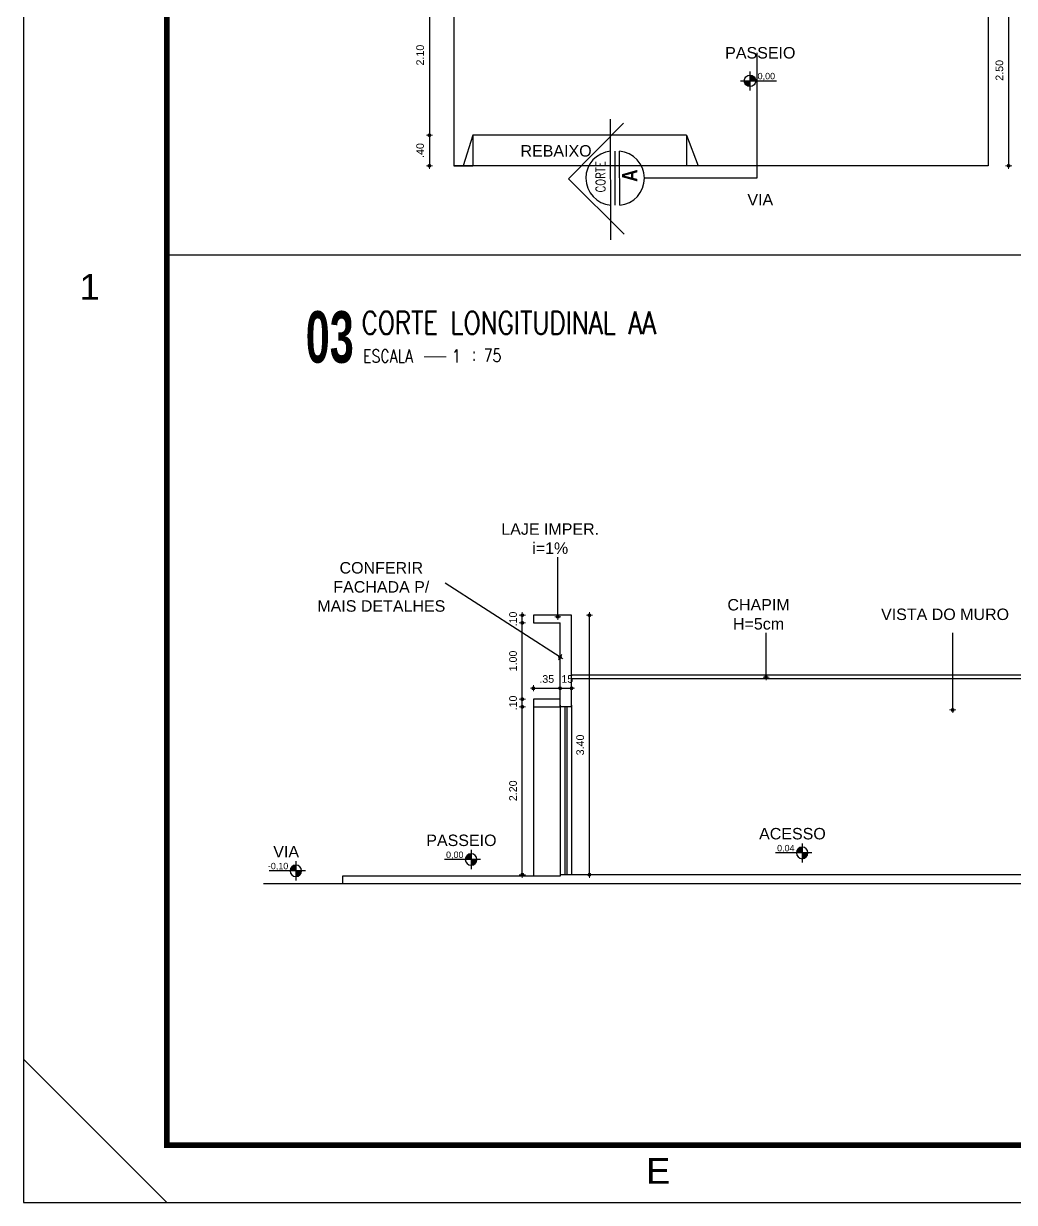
# Model space of a CAD drawing. Header units: millimetres. Extents: x 1540 to 1603, y 509.1 to 598.2.
# Drawn here: x 1539.97 to 1552.95, y 553.67 to 569.11 of the extents above; entities that cross this region are included whole.
import ezdxf
from ezdxf.enums import TextEntityAlignment as Align

# ---------------------------------------------------------------- set-up
doc = ezdxf.new("R2010")
doc.units = ezdxf.units.MM
doc.linetypes.add('DASHDOT2', pattern=[12.7, 6.35, -3.175, 0, -3.175])
for name, color, linetype in [('0-COTAS', 8, 'Continuous'), ('A-PEN-08', 8, 'Continuous'), ('A-PEN-B', 5, 'Continuous'), ('A-PEN-C', 4, 'Continuous'), ('A-PEN-G', 3, 'Continuous'), ('A-PEN-R', 1, 'Continuous'), ('BANHEIRO', 6, 'Continuous'), ('E-TXT-G', 3, 'Continuous'), ('E-TXT-Y', 2, 'Continuous'), ('L-Cortes', 2, 'Continuous'), ('L-Texto', 30, 'Continuous'), ('NIVEIS', 1, 'Continuous'), ('P2', 1, 'Continuous')]:
    doc.layers.add(name, color=color, linetype=linetype)
doc.layers.add('COTAS', color=53, linetype='Continuous', lineweight=9)
doc.layers.add('E-TXT-W', color=7, linetype='Continuous', lineweight=20)
doc.styles.add('ARIAL', font='arial.ttf', dxfattribs={"height": 2})
doc.styles.add('CARIMBO_DADOS', font='arial.ttf', dxfattribs={"height": 0.1})
doc.styles.add('REG140', font='romans.shx', dxfattribs={"width": 0.8, "height": 0.35})
doc.styles.add('REG60', font='romans.shx', dxfattribs={"width": 0.8, "height": 0.15})
doc.styles.add('REG80', font='romans.shx', dxfattribs={"width": 0.8, "height": 0.1})
doc.styles.add('SANSSERIF2', font='sanssb__.ttf', dxfattribs={"width": 0.8})
doc.styles.add('T20', font='PORT2', dxfattribs={"height": 0.2})
doc.styles.add('TEXT', font='arial.ttf')
doc.dimstyles.new('COTAS_EXTERNAS', dxfattribs={"dimtxt": 0.1, "dimasz": 0.01, "dimexe": 0, "dimexo": 0, "dimgap": 0.07, "dimtad": 1, "dimzin": 5, "dimdsep": 46, "dimtxsty": 'CARIMBO_DADOS', "dimblk1": 'CIRCULOS', "dimblk2": 'CIRCULOS', "dimsah": 1, "dimcen": 0, "dimse1": 1, "dimse2": 1, "dimclrd": 8, "dimclre": 8, "dimclrt": 230, "dimadec": 0, "dimazin": 0, "dimtfac": 100, "dimtix": 1, "dimtmove": 2, "dimatfit": 3, "dimldrblk": 'CIRCULOS', "dimfxl": 1, "dimtolj": 1, "dimtzin": 5, "dimarcsym": 0})
doc.dimstyles.get("Standard").update_dxf_attribs({"dimtxt": 0.18, "dimasz": 0.18, "dimexe": 0.18, "dimexo": 0.0625, "dimgap": 0.09, "dimtad": 0, "dimtih": 1, "dimtoh": 1, "dimdec": 4, "dimzin": 0, "dimdsep": 46, "dimtxsty": 'Standard', "dimcen": 0.09, "dimadec": 0, "dimazin": 0, "dimtfac": 1, "dimtdec": 4, "dimtofl": 0, "dimtmove": 0, "dimatfit": 3, "dimfxl": 1, "dimtolj": 1, "dimtzin": 0, "dimarcsym": 0})

# ---------------------------------------------------------------- blocks, each defined once
blk = doc.blocks.new('cotas')
at = {"layer": 'L-Texto'}
h = blk.add_hatch(color=6, dxfattribs=at)
h.paths.add_polyline_path([(0.135, 0, 0.414214), (0, 0.135), (0, 0)])
h.paths.add_polyline_path([(0, 0), (-0.135, 0, 0.414214), (0, -0.135)])
for p, q in [((-0.223, 0), (0.621, 0)), ((0, 0.223), (0, -0.223))]:
    blk.add_line(p, q, dxfattribs=at)
blk.add_circle((0, 0), 0.135, dxfattribs=at)
at = {"layer": 'L-Texto', "color": 6, "style": 'T20'}
blk.add_attdef('COTA', (0.167, 0.038), '', height=0.15, dxfattribs=at)
blk = doc.blocks.new('CIRCULOS')
at = {"layer": 'COTAS'}
for p, q in [((-4, 0), (4, 0)), ((0, 4), (0, -4))]:
    blk.add_line(p, q, dxfattribs=at)
for radius in [2, 1]:
    blk.add_circle((0, 0), radius, dxfattribs=at)
blk = doc.blocks.new('*D593')
at = {"layer": 'BANHEIRO', "color": 8, "lineweight": -2, "ltscale": 0.05}
blk.add_line((1547.384, 557.968), (1547.384, 561.348), dxfattribs=at)
at = {"layer": 'Defpoints', "color": 0, "ltscale": 0.05}
for p in [(1547.15, 561.358), (1547.384, 561.358), (1547.15, 557.958)]:
    blk.add_point(p, dxfattribs=at)
at = {"layer": 'BANHEIRO', "color": 8, "lineweight": -2, "ltscale": 0.05, "xscale": 0.01, "yscale": 0.01, "zscale": 0.01}
for p, rotation in [((1547.384, 561.358), 90), ((1547.384, 557.958), 270)]:
    blk.add_blockref('CIRCULOS', p, dxfattribs=dict(at, rotation=rotation))
at = {"layer": 'BANHEIRO', "color": 230, "ltscale": 0.05, "insert": (1547.263, 559.658), "char_height": 0.1, "attachment_point": 5, "rotation": 90, "style": 'CARIMBO_DADOS'}
blk.add_mtext('\\A1;3.40', dxfattribs=at)
blk = doc.blocks.new('*D511')
at = {"layer": 'A-PEN-08', "color": 8, "lineweight": -2, "ltscale": 0.05}
blk.add_line((1545.288, 569.736), (1545.288, 567.656), dxfattribs=at)
at = {"layer": 'Defpoints', "color": 0, "ltscale": 0.05}
for p in [(1545.757, 569.746), (1545.288, 567.646), (1545.857, 567.646)]:
    blk.add_point(p, dxfattribs=at)
at = {"layer": 'A-PEN-08', "color": 8, "lineweight": -2, "ltscale": 0.05, "xscale": 0.01, "yscale": 0.01, "zscale": 0.01}
for p, rotation in [((1545.288, 569.746), 90), ((1545.288, 567.646), 270)]:
    blk.add_blockref('CIRCULOS', p, dxfattribs=dict(at, rotation=rotation))
at = {"layer": 'A-PEN-08', "color": 230, "ltscale": 0.05, "insert": (1545.167, 568.696), "char_height": 0.1, "attachment_point": 5, "rotation": 90, "style": 'CARIMBO_DADOS'}
blk.add_mtext('\\A1;2.10', dxfattribs=at)
blk = doc.blocks.new('*D512')
at = {"layer": 'A-PEN-08', "color": 8, "lineweight": -2, "ltscale": 0.05}
blk.add_line((1545.288, 567.636), (1545.288, 567.256), dxfattribs=at)
at = {"layer": 'Defpoints', "color": 0, "ltscale": 0.05}
for p in [(1545.857, 567.646), (1545.288, 567.246), (1545.857, 567.246)]:
    blk.add_point(p, dxfattribs=at)
at = {"layer": 'A-PEN-08', "color": 8, "lineweight": -2, "ltscale": 0.05, "xscale": 0.01, "yscale": 0.01, "zscale": 0.01}
for p, rotation in [((1545.288, 567.646), 90), ((1545.288, 567.246), 270)]:
    blk.add_blockref('CIRCULOS', p, dxfattribs=dict(at, rotation=rotation))
at = {"layer": 'A-PEN-08', "color": 230, "ltscale": 0.05, "insert": (1545.167, 567.446), "char_height": 0.1, "attachment_point": 5, "rotation": 90, "style": 'CARIMBO_DADOS'}
blk.add_mtext('\\A1;.40', dxfattribs=at)
blk = doc.blocks.new('*D351')
at = {"layer": 'A-PEN-08', "color": 8, "lineweight": -2, "ltscale": 0.05}
blk.add_line((1552.875, 569.736), (1552.875, 567.256), dxfattribs=at)
at = {"layer": 'Defpoints', "color": 0, "ltscale": 0.05}
for p in [(1552.875, 569.746), (1550.418, 567.246), (1552.875, 567.246)]:
    blk.add_point(p, dxfattribs=at)
at = {"layer": 'A-PEN-08', "color": 8, "lineweight": -2, "ltscale": 0.05, "xscale": 0.01, "yscale": 0.01, "zscale": 0.01}
for p, rotation in [((1552.875, 569.746), 90), ((1552.875, 567.246), 270)]:
    blk.add_blockref('CIRCULOS', p, dxfattribs=dict(at, rotation=rotation))
at = {"layer": 'A-PEN-08', "color": 230, "ltscale": 0.05, "insert": (1552.754, 568.496), "char_height": 0.1, "attachment_point": 5, "rotation": 90, "style": 'CARIMBO_DADOS'}
blk.add_mtext('\\A1;2.50', dxfattribs=at)
blk = doc.blocks.new('IND_DES')
at = {"layer": 'E-TXT-W'}
blk.add_line((0.0269, -0.2428), (0.1984, -0.2428), dxfattribs=at)
at = {"layer": 'E-TXT-G', "style": 'REG80', "width": 0.8}
for s, p in [('ESCALA', (-0.4463, -0.2864)), ('1', (0.2426, -0.2864)), (':', (0.3988, -0.2706))]:
    blk.add_text(s, height=0.1, dxfattribs=at).set_placement(p)
blk.add_attdef('ESCALA', (0.4897, -0.2812), '', height=0.1, dxfattribs=at)
at = {"layer": 'E-TXT-W', "style": 'SANSSERIF2', "width": 0.6}
blk.add_attdef('00', text='', height=0.4, dxfattribs=at).set_placement((-0.7083, -0.2881), align=Align.CENTER)
at = {"layer": 'E-TXT-Y', "style": 'REG140', "width": 0.8}
for tag, p in [('PROJETO', (-0.4563, 0.1829)), ('DESENHO', (-0.4582, -0.0658))]:
    blk.add_attdef(tag, p, '', height=0.175, dxfattribs=at)
blk = doc.blocks.new('*D976')
at = {"layer": '0-COTAS', "color": 8, "lineweight": -2}
blk.add_line((1546.505, 557.968), (1546.505, 560.148), dxfattribs=at)
at = {"layer": 'Defpoints', "color": 0}
for p in [(1546.505, 560.158), (1546.65, 560.158), (1547, 557.958)]:
    blk.add_point(p, dxfattribs=at)
at = {"layer": '0-COTAS', "color": 8, "lineweight": -2, "xscale": 0.01, "yscale": 0.01, "zscale": 0.01}
for p, rotation in [((1546.505, 560.158), 90), ((1546.505, 557.958), 270)]:
    blk.add_blockref('CIRCULOS', p, dxfattribs=dict(at, rotation=rotation))
at = {"layer": '0-COTAS', "color": 230, "insert": (1546.384, 559.058), "char_height": 0.1, "attachment_point": 5, "rotation": 90, "style": 'CARIMBO_DADOS'}
blk.add_mtext('\\A1;2.20', dxfattribs=at)
blk = doc.blocks.new('*D977')
at = {"layer": '0-COTAS', "color": 8, "lineweight": -2}
for p, q in [((1546.505, 560.268), (1546.505, 560.278)), ((1546.505, 560.158), (1546.505, 560.258)), ((1546.505, 560.148), (1546.505, 560.138))]:
    blk.add_line(p, q, dxfattribs=at)
at = {"layer": 'Defpoints', "color": 0}
for p in [(1546.505, 560.258), (1546.65, 560.258), (1546.65, 560.158)]:
    blk.add_point(p, dxfattribs=at)
at = {"layer": '0-COTAS', "color": 8, "lineweight": -2, "xscale": 0.01, "yscale": 0.01, "zscale": 0.01}
for p, rotation in [((1546.505, 560.258), 270), ((1546.505, 560.158), 90)]:
    blk.add_blockref('CIRCULOS', p, dxfattribs=dict(at, rotation=rotation))
at = {"layer": '0-COTAS', "color": 230, "insert": (1546.384, 560.208), "char_height": 0.1, "attachment_point": 5, "rotation": 90, "style": 'CARIMBO_DADOS'}
blk.add_mtext('\\A1;.10', dxfattribs=at)
blk = doc.blocks.new('*D978')
at = {"layer": '0-COTAS', "color": 8, "lineweight": -2}
blk.add_line((1546.505, 560.268), (1546.505, 561.248), dxfattribs=at)
at = {"layer": 'Defpoints', "color": 0}
for p in [(1546.505, 561.258), (1546.65, 561.258), (1546.65, 560.258)]:
    blk.add_point(p, dxfattribs=at)
at = {"layer": '0-COTAS', "color": 8, "lineweight": -2, "xscale": 0.01, "yscale": 0.01, "zscale": 0.01}
for p, rotation in [((1546.505, 561.258), 90), ((1546.505, 560.258), 270)]:
    blk.add_blockref('CIRCULOS', p, dxfattribs=dict(at, rotation=rotation))
at = {"layer": '0-COTAS', "color": 230, "insert": (1546.384, 560.758), "char_height": 0.1, "attachment_point": 5, "rotation": 90, "style": 'CARIMBO_DADOS'}
blk.add_mtext('\\A1;1.00', dxfattribs=at)
blk = doc.blocks.new('*D979')
at = {"layer": '0-COTAS', "color": 8, "lineweight": -2}
for p, q in [((1546.505, 561.368), (1546.505, 561.378)), ((1546.505, 561.258), (1546.505, 561.358)), ((1546.505, 561.248), (1546.505, 561.238))]:
    blk.add_line(p, q, dxfattribs=at)
at = {"layer": 'Defpoints', "color": 0}
for p in [(1546.505, 561.358), (1546.65, 561.358), (1546.65, 561.258)]:
    blk.add_point(p, dxfattribs=at)
at = {"layer": '0-COTAS', "color": 8, "lineweight": -2, "xscale": 0.01, "yscale": 0.01, "zscale": 0.01}
for p, rotation in [((1546.505, 561.358), 270), ((1546.505, 561.258), 90)]:
    blk.add_blockref('CIRCULOS', p, dxfattribs=dict(at, rotation=rotation))
at = {"layer": '0-COTAS', "color": 230, "insert": (1546.384, 561.308), "char_height": 0.1, "attachment_point": 5, "rotation": 90, "style": 'CARIMBO_DADOS'}
blk.add_mtext('\\A1;.10', dxfattribs=at)
blk = doc.blocks.new('*D980')
at = {"layer": '0-COTAS', "color": 8, "lineweight": -2}
blk.add_line((1546.66, 560.401), (1546.99, 560.401), dxfattribs=at)
at = {"layer": 'Defpoints', "color": 0}
for p in [(1547, 560.401), (1546.65, 560.258), (1547, 560.258)]:
    blk.add_point(p, dxfattribs=at)
at = {"layer": '0-COTAS', "color": 8, "lineweight": -2, "xscale": 0.01, "yscale": 0.01, "zscale": 0.01, "rotation": 180}
blk.add_blockref('CIRCULOS', (1546.65, 560.401), dxfattribs=at)
at = {"layer": '0-COTAS', "color": 8, "lineweight": -2, "xscale": 0.01, "yscale": 0.01, "zscale": 0.01}
blk.add_blockref('CIRCULOS', (1547, 560.401), dxfattribs=at)
at = {"layer": '0-COTAS', "color": 230, "insert": (1546.825, 560.522), "char_height": 0.1, "attachment_point": 5, "style": 'CARIMBO_DADOS'}
blk.add_mtext('\\A1;.35', dxfattribs=at)
blk = doc.blocks.new('*D981')
at = {"layer": '0-COTAS', "color": 8, "lineweight": -2}
for p, q in [((1546.99, 560.401), (1546.98, 560.401)), ((1547, 560.401), (1547.15, 560.401)), ((1547.16, 560.401), (1547.17, 560.401))]:
    blk.add_line(p, q, dxfattribs=at)
at = {"layer": 'Defpoints', "color": 0}
for p in [(1547.15, 560.401), (1547, 560.258), (1547.15, 560.178)]:
    blk.add_point(p, dxfattribs=at)
at = {"layer": '0-COTAS', "color": 8, "lineweight": -2, "xscale": 0.01, "yscale": 0.01, "zscale": 0.01}
blk.add_blockref('CIRCULOS', (1547, 560.401), dxfattribs=at)
at = {"layer": '0-COTAS', "color": 8, "lineweight": -2, "xscale": 0.01, "yscale": 0.01, "zscale": 0.01, "rotation": 180}
blk.add_blockref('CIRCULOS', (1547.15, 560.401), dxfattribs=at)
at = {"layer": '0-COTAS', "color": 230, "insert": (1547.075, 560.522), "char_height": 0.1, "attachment_point": 5, "style": 'CARIMBO_DADOS'}
blk.add_mtext('\\A1;.15', dxfattribs=at)

msp = doc.modelspace()

# ---------------------------------------------------------------- linework, layer by layer
at = {"color": 6}
for p, q in [((1547.832, 567.805), (1547.108, 567.076)), ((1547.664, 566.275), (1547.658, 567.858)), ((1547.837, 566.352), (1547.108, 567.076))]:
    msp.add_line(p, q, dxfattribs=at)
for p, q in [((1547.721, 566.73), (1547.719, 567.436)), ((1547.78, 566.731), (1547.778, 567.436))]:
    msp.add_line(p, q)
at = {"color": 1}
msp.add_line((1541.847, 553.665), (1539.972, 555.54), dxfattribs=at)
msp.add_lwpolyline([(1539.972, 553.665), (1603.047, 553.665), (1603.047, 598.215), (1539.972, 598.215)], close=True, dxfattribs=at)
at = {"color": 4, "const_width": 0.075}
msp.add_lwpolyline([(1541.847, 597.465), (1602.297, 597.465), (1602.297, 554.415), (1541.847, 554.415)], close=True, dxfattribs=at)
for centre, start, end in [((1547.691, 567.083), 94.9912, 265.4309), ((1547.75, 567.083), 274.9912, 85.4309)]:
    msp.add_arc(centre, 0.354, start, end)
at = {"layer": '0-COTAS', "color": 3}
msp.add_lwpolyline([(1547, 560.258), (1546.65, 560.258), (1546.65, 560.158), (1547, 560.158)], close=True, dxfattribs=at)
at = {"layer": 'A-PEN-08', "ltscale": 0.05}
for p, q in [((1547.15, 560.578), (1554, 560.578)), ((1547.15, 560.528), (1554, 560.528)), ((1546.65, 560.158), (1546.65, 557.938))]:
    msp.add_line(p, q, dxfattribs=at)
at = {"layer": 'A-PEN-B', "ltscale": 0.05}
for p, q in [((1546.65, 561.338), (1546.65, 561.258)), ((1547, 560.158), (1547, 561.258)), ((1547.15, 560.158), (1547.15, 561.358)), ((1547.15, 560.158), (1547, 560.158))]:
    msp.add_line(p, q, dxfattribs=at)
msp.add_lwpolyline([(1547.15, 561.258), (1547.15, 561.358), (1546.65, 561.358), (1546.65, 561.258), (1547, 561.258)], dxfattribs=at)
at = {"layer": 'A-PEN-C', "ltscale": 0.05}
for p, q in [((1545.607, 569.746), (1545.607, 567.246)), ((1545.607, 569.746), (1545.607, 567.246)), ((1552.607, 569.746), (1552.607, 567.246)), ((1552.607, 569.746), (1552.607, 567.246)), ((1545.857, 567.646), (1545.732, 567.246)), ((1548.657, 567.646), (1545.857, 567.646)), ((1545.857, 567.646), (1545.857, 567.246)), ((1548.657, 567.646), (1548.657, 567.246)), ((1548.657, 567.646), (1548.807, 567.246)), ((1552.607, 567.246), (1545.607, 567.246)), ((1552.607, 567.246), (1545.607, 567.246)), ((1545.607, 567.246), (1545.857, 567.246))]:
    msp.add_line(p, q, dxfattribs=at)
at = {"layer": 'A-PEN-G', "ltscale": 0.05}
for p, q in [((1547, 560.178), (1547, 557.958)), ((1547.06, 560.158), (1547.06, 557.958)), ((1547.09, 560.158), (1547.09, 557.958)), ((1547.15, 560.178), (1547.15, 557.958))]:
    msp.add_line(p, q, dxfattribs=at)
at = {"layer": 'A-PEN-R', "linetype": 'DASHDOT2', "ltscale": 0.3}
for p, q in [((1549.578, 596.097), (1549.578, 567.084)), ((1549.578, 567.084), (1548.103, 567.084))]:
    msp.add_line(p, q, dxfattribs=at)
at = {"layer": 'A-PEN-R', "ltscale": 0.3}
for p, q in [((1544.15, 557.838), (1543.114, 557.838)), ((1547, 557.938), (1544.15, 557.938)), ((1544.15, 557.938), (1544.15, 557.838)), ((1544.15, 557.938), (1544.15, 557.838)), ((1571.65, 557.838), (1544.15, 557.838)), ((1553.4, 557.958), (1547, 557.958)), ((1547, 557.958), (1547, 557.938))]:
    msp.add_line(p, q, dxfattribs=at)
at = {"layer": 'P2'}
msp.add_line((1589.172, 566.073), (1541.847, 566.073), dxfattribs=at)

# ---------------------------------------------------------------- block references
ref = msp.add_blockref('IND_DES', (1545.173, 565.152), dxfattribs=dict(xscale=1.687496000000465, yscale=1.687496000000465, zscale=1.687496000000465))
ref.add_attrib('00', '03', dxfattribs={"layer": 'E-TXT-W', "height": 0.675, "style": 'SANSSERIF2', "width": 0.6}).set_placement((1543.983, 564.666), align=Align.CENTER)
ref.add_attrib('DESENHO', 'CORTE LONGITUDINAL AA', (1544.4, 565.041), dxfattribs={"layer": 'E-TXT-Y', "height": 0.29531, "style": 'REG140', "width": 0.8})
ref.add_attrib('ESCALA', '75', (1545.999, 564.678), dxfattribs={"layer": 'E-TXT-G', "height": 0.1688, "style": 'REG80', "width": 0.8})
at = {"layer": 'NIVEIS', "color": 1}
ref = msp.add_blockref('cotas', (1549.487, 568.358), dxfattribs=dict(at, xscale=0.5599999999976717, yscale=0.5599999999994907, zscale=0.5599999999994907))
ref.add_attrib('COTA', '0,00', (1549.587, 568.379), dxfattribs={"color": 1, "height": 0.084, "style": 'TEXT'})
ref = msp.add_blockref('cotas', (1550.17, 558.244), dxfattribs=dict(at, xscale=-0.5599999999976717, yscale=0.5599999999976717, zscale=0.5599999999976717))
ref.add_attrib('COTA', '0,04', (1549.842, 558.265), dxfattribs={"color": 1, "height": 0.084, "style": 'TEXT'})
ref = msp.add_blockref('cotas', (1543.538, 558.009), dxfattribs=dict(at, xscale=-0.5599999999976717, yscale=0.5599999999976717, zscale=0.5599999999976717))
ref.add_attrib('COTA', '-0,10', (1543.172, 558.03), dxfattribs={"color": 1, "height": 0.084, "style": 'TEXT'})
ref = msp.add_blockref('cotas', (1545.834, 558.158), dxfattribs=dict(at, xscale=-0.5599999999976717, yscale=0.5599999999976717, zscale=0.5599999999976717))
ref.add_attrib('COTA', '0,00', (1545.506, 558.178), dxfattribs={"color": 1, "height": 0.084, "style": 'TEXT'})

# ---------------------------------------------------------------- texts
at = {"color": 50, "linetype": 'Continuous', "style": 'ARIAL'}
for s, p in [('1', (1540.838, 565.66)), ('E', (1548.285, 554.078))]:
    msp.add_text(s, height=0.338, dxfattribs=at).set_placement(p, align=Align.MIDDLE)
at = {"color": 230, "char_height": 0.15, "attachment_point": 5, "style": 'CARIMBO_DADOS'}
for s, insert in [('PASSEIO', (1549.622, 568.725)), ('REBAIXO', (1546.947, 567.44)), ('VIA', (1549.622, 566.802)), ('LAJE IMPER.\\Pi=1%', (1546.87, 562.361)), ('CONFERIR\\PFACHADA P/\\PMAIS DETALHES', (1544.658, 561.728)), ('CHAPIM \\PH=5cm', (1549.599, 561.369)), ('VISTA DO MURO', (1552.042, 561.369)), ('PASSEIO', (1545.707, 558.408)), ('ACESSO', (1550.043, 558.495)), ('VIA', (1543.412, 558.26))]:
    msp.add_mtext(s, dxfattribs=dict(at, insert=insert))
at = {"layer": 'L-Cortes', "color": 7, "width": 0.8}
for s, height, style, p in [('CORTE', 0.12, 'REG60', (1547.59, 566.898)), ('A', 0.2, 'SANSSERIF2', (1548.01, 567.036))]:
    msp.add_text(s, height=height, rotation=90.211, dxfattribs=dict(at, style=style)).set_placement(p)

# ---------------------------------------------------------------- dimensions: what is measured, and where the dimension line sits
at = {"layer": '0-COTAS'}
for base, p1, p2, picture, middle in [((1546.505, 561.358), (1546.65, 561.258), (1546.65, 561.358), '*D979', (1546.384, 561.308)), ((1546.505, 561.258), (1546.65, 560.258), (1546.65, 561.258), '*D978', (1546.384, 560.758)), ((1546.505, 560.258), (1546.65, 560.158), (1546.65, 560.258), '*D977', (1546.384, 560.208)), ((1546.505, 560.158), (1547, 557.958), (1546.65, 560.158), '*D976', (1546.384, 559.058))]:
    dim = msp.add_linear_dim(base=base, p1=p1, p2=p2, angle=90, dimstyle='Standard', override={"dimtxt": 0.1, "dimasz": 0.01, "dimexe": 0, "dimexo": 0, "dimgap": 0.07, "dimtad": 1, "dimtih": 0, "dimtoh": 0, "dimdec": 2, "dimzin": 5, "dimtxsty": 'CARIMBO_DADOS', "dimblk1": 'CIRCULOS', "dimblk2": 'CIRCULOS', "dimsah": 1, "dimcen": 0, "dimse1": 1, "dimse2": 1, "dimclrd": 8, "dimclre": 8, "dimclrt": 230, "dimtfac": 100, "dimtdec": 2, "dimtix": 1, "dimtofl": 1, "dimtmove": 2, "dimldrblk": 'CIRCULOS', "dimtzin": 5}, dxfattribs=at)
    dim.commit()
    dim.dimension.update_dxf_attribs({"geometry": picture, "text_midpoint": middle})
for base, p1, p2, picture, middle in [((1547, 560.401), (1546.65, 560.258), (1547, 560.258), '*D980', (1546.825, 560.522)), ((1547.15, 560.401), (1547, 560.258), (1547.15, 560.178), '*D981', (1547.075, 560.522))]:
    dim = msp.add_linear_dim(base=base, p1=p1, p2=p2, dimstyle='Standard', override={"dimtxt": 0.1, "dimasz": 0.01, "dimexe": 0, "dimexo": 0, "dimgap": 0.07, "dimtad": 1, "dimtih": 0, "dimtoh": 0, "dimdec": 2, "dimzin": 5, "dimtxsty": 'CARIMBO_DADOS', "dimblk1": 'CIRCULOS', "dimblk2": 'CIRCULOS', "dimsah": 1, "dimcen": 0, "dimse1": 1, "dimse2": 1, "dimclrd": 8, "dimclre": 8, "dimclrt": 230, "dimtfac": 100, "dimtdec": 2, "dimtix": 1, "dimtofl": 1, "dimtmove": 2, "dimldrblk": 'CIRCULOS', "dimtzin": 5}, dxfattribs=at)
    dim.commit()
    dim.dimension.update_dxf_attribs({"geometry": picture, "text_midpoint": middle})
at = {"layer": 'A-PEN-08', "ltscale": 0.05}
for base, p1, p2, picture, middle in [((1545.288, 567.646), (1545.757, 569.746), (1545.857, 567.646), '*D511', (1545.167, 568.696)), ((1552.875, 567.246), (1552.875, 569.746), (1550.418, 567.246), '*D351', (1552.754, 568.496)), ((1545.288, 567.246), (1545.857, 567.646), (1545.857, 567.246), '*D512', (1545.167, 567.446))]:
    dim = msp.add_linear_dim(base=base, p1=p1, p2=p2, angle=270, dimstyle='COTAS_EXTERNAS', override={"dimfxl": 0, "dimfxlon": 1, "dimarcsym": 1}, dxfattribs=at)
    dim.commit()
    dim.dimension.update_dxf_attribs({"geometry": picture, "text_midpoint": middle})
at = {"layer": 'BANHEIRO', "ltscale": 0.05}
dim = msp.add_linear_dim(base=(1547.384, 561.358), p1=(1547.15, 557.958), p2=(1547.15, 561.358), angle=90, dimstyle='COTAS_EXTERNAS', override={"dimfxl": 0, "dimfxlon": 1, "dimarcsym": 1}, dxfattribs=at)
dim.commit()
dim.dimension.update_dxf_attribs({"geometry": '*D593', "text_midpoint": (1547.263, 559.658)})

# ---------------------------------------------------------------- leaders
at = {"layer": 'A-PEN-08', "ltscale": 0.05}
for points in [[(1546.97, 561.338), (1546.97, 562.119)], [(1547, 560.809), (1545.495, 561.776)], [(1549.698, 560.545), (1549.698, 561.127)], [(1552.142, 560.117), (1552.142, 561.127)]]:
    msp.add_leader(points, dimstyle='COTAS_EXTERNAS', override={"dimgap": 0.07, "dimtad": 0, "dimfxl": 0, "dimfxlon": 1, "dimarcsym": 1}, dxfattribs=at)

doc.saveas('drawing.dxf')
